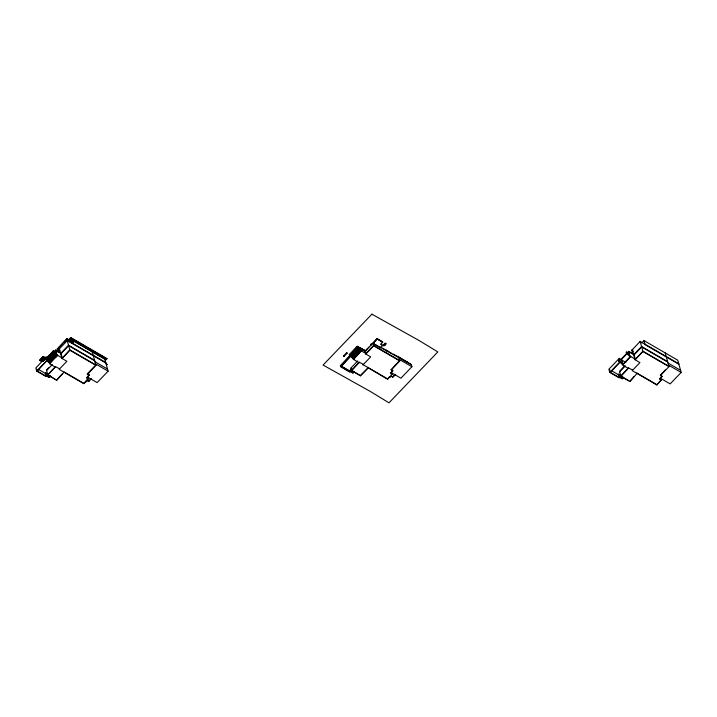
<?xml version="1.0" encoding="UTF-8"?>
<svg xmlns="http://www.w3.org/2000/svg" width="717" height="717" viewBox="0 0 717 717"><rect width="100%" height="100%" fill="white"/><g stroke="black" fill="none" stroke-linecap="round" stroke-linejoin="round"><path stroke-width="1.08" d="M633.192 351.088L631.417 353.427M39.686 360.095L42.608 357.048L43.755 357.711L40.824 360.768L39.767 360.4L40.34 360.732L43.262 357.675L43.101 357.084L41.64 358.608M39.767 360.4L42.608 357.048M40.251 360.427L43.181 357.38M42.213 358.939L43.674 357.416M41.236 360.499L44.167 357.451M40.34 360.732L40.17 360.131L41.317 360.794L44.248 357.747L44.078 357.147L46.202 357.882L43.28 360.938L42.133 360.275L42.294 360.866L45.637 357.55M41.72 360.534L44.651 357.478M41.81 360.83L44.732 357.783L44.571 357.183L45.718 357.846L42.787 360.902L40.663 360.167L40.824 360.768M47.94 358.097L46.229 357.102L35.85 367.911L36.737 371.137L46.076 376.559L46.569 376.058L49.24 377.608L50.566 376.219M43.28 360.938L46.121 357.586L45.556 357.254L45.718 357.846M43.352 361.153L46.39 357.98M53.47 350.756L45.494 359.065L49.545 363.322L57.521 355.014L53.632 351.348L53.47 350.756L56.329 352.414L55.675 350.039L54.125 351.644M45.655 359.665L45.736 358.814L46.883 359.477L46.229 357.102M57.306 355.74L53.309 351.688L53.632 351.348M53.309 351.688L53.139 351.097L53.721 351.464L46.318 359.181L49.07 362.184L49.643 362.515L57.046 354.798L56.32 353.911L49.652 360.857M46.399 359.459L53.802 351.742L53.228 351.411L45.825 359.127L49.796 363.071L45.897 359.405M46.471 359.737L53.874 352.02L53.721 351.464M58.382 352.137L59.807 350.649L57.19 348.982L67.04 338.72L73.044 342.206L72.13 343.452L70.992 339.329L104.736 358.93L108.115 371.173L97.127 382.627L87.976 377.312M46.963 359.791L52.153 354.395M57.252 349.215L67.04 338.72M47.044 360.068L54.447 352.352L55.666 353.293L56.392 354.189L48.989 361.906M36.737 371.137L46.865 360.579L46.641 359.728M47.125 360.355L54.528 352.63M46.04 376.138L45.279 373.378L45.763 372.867L46.524 375.636L46.04 376.138L37.266 371.048L46.865 360.579M64.969 342.359L67.12 340.118L105.713 362.461M47.689 360.687L55.101 352.961M47.77 360.965L55.173 353.239L55.747 353.58L48.344 361.296M59.377 348.856L67.264 340.629L105.856 362.999M53.452 355.614L55.666 353.293M57.064 351.984L59.359 349.591M68.527 340.037L70.822 337.644L106.86 358.572L105.399 360.391M57.898 351.42L59.421 349.824M68.59 340.27L70.822 337.644M48.415 361.574L55.827 353.857M49.07 362.184L56.473 354.467M69.567 341.113L71.055 339.562L104.799 359.163M49.563 362.237L54.743 356.833M57.046 354.798L50.029 362.981M55.469 357.72L57.62 355.13M60.64 353.445L68.527 345.218L94.554 360.337M60.766 353.911L68.653 345.684L94.68 360.794M48.639 367.812L46.48 370.062L47.869 375.09L56.733 380.234L64.198 371.962M46.605 370.519L52.35 364.532M87.707 376.335L88.388 378.809L83.746 383.64L59.152 369.363L66.887 361.305L62.02 358.482L69.916 350.255L67.12 340.118M47.869 375.09L55.657 366.477L47.761 374.704L56.733 380.234M46.524 375.636L49.195 377.187L50.36 375.968M56.625 379.858L62.684 373.539M88.388 378.809L86.667 377.814L89.114 375.269L87.286 373.889L95.836 364.98L69.809 349.869L62.02 358.482M87.393 374.274L95.944 365.365L92.152 351.617M86.667 377.814L89.007 374.883L87.286 373.889M105.336 360.158L106.86 358.572M83.746 383.64L88.281 378.424L86.569 377.429M86.13 381.838L87.232 380.691L88.657 381.525L91.265 378.433M88.657 381.525L90.593 379.132M349.313 354.691L357.263 346.32L360.131 347.978L356.941 346.661L361.099 351.303M357.263 346.32L361.323 350.577L353.347 358.894L349.457 355.229L349.538 354.377L350.685 355.04M350.192 355.032L357.604 347.306L357.03 346.974L349.627 354.691L353.589 358.634L349.699 354.978M356.958 346.723L357.675 347.584L340.512 365.751M350.694 355.103L340.324 365.912L349.654 371.289L350.138 370.788M355.955 349.959L357.433 348.417M349.977 356.313L340.853 365.822L349.609 370.877M350.846 355.641L358.249 347.915L357.675 347.584M350.434 355.3L350.667 356.143L340.539 366.701L349.878 372.132L350.371 371.621L353.042 373.172L354.368 371.782M350.918 355.919L358.33 348.202L358.894 348.534L351.491 356.25M352.155 355.202L358.079 349.027M359.235 362.766L353.373 359.36L352.71 357.191L351.572 356.528L358.975 348.812L359.549 349.143L352.146 356.86M352.065 356.582L357.245 351.178M360.14 348.39L365.374 350.9L360.14 348.39L365.096 351.393L377.223 338.774L382.331 342.045M360.185 348.543L360.463 348.05M352.217 357.138L359.62 349.421L360.194 349.753L352.791 357.469M352.71 357.191L354.198 355.65M353.364 357.801L357.066 353.938M358.545 352.397L360.768 350.084M353.436 358.079L360.848 350.362L353.517 358.357L354.664 359.02M354.162 358.966L354.01 358.41L359.934 352.235M353.373 359.36L361.323 350.577M354.09 358.688L359.271 353.284M366.028 350.03L367.247 348.758M368.162 347.7L368.69 347.153M370.662 345.191L371.881 343.918M382.573 341.794L377.187 338.666L372.957 343.076L373.718 345.818L399.736 360.929L391.195 369.838L392.907 370.832L390.469 373.378L392.19 374.373L387.547 379.212L362.847 364.541M377.187 338.666L373.073 343.497L380.467 347.781L382.663 345.495L381.121 343.99M357.756 360.92L350.945 368.018L351.751 368.484L349.762 370.564L352.8 372.293M365.715 353.66L373.611 345.433L399.638 360.543L391.195 369.838M349.546 370.931L350.093 370.366L352.755 371.881M362.954 364.926L370.68 356.869L365.822 354.046L373.718 345.818M358.742 362.793L351.563 370.268L360.534 375.807L368.099 367.911L360.427 375.421M360.534 375.807L351.671 370.653L359.459 362.04M350.667 356.143L341.068 366.611L349.842 371.711L350.326 371.2L352.997 372.75L354.162 371.531M382.663 345.495L380.655 344.33L382.69 342.215L382.493 341.48M383.183 345.343L385.217 343.219L386.015 343.766L383.98 345.89C382.197 345.244 385.674 346.392 385.979 343.667L385.235 343.264L383.228 345.477M390.469 373.378L392.199 371.083M387.547 379.212L389.761 376.407M389.931 377.402L391.034 376.255L392.808 377.285L395.497 374.489M392.459 377.088L395.148 374.292M398.733 357.281L411.316 364.594L411.908 366.745L400.928 378.191L391.778 372.876M625.869 362.605L619.264 358.383L608.885 369.201L609.782 372.419L619.121 377.85L619.605 377.339L618.717 374.113M630.342 357.021L626.344 352.97L626.506 352.038L630.566 356.295L622.589 364.612L618.699 360.947C618.457 359.038 620.196 361.287 620.196 362.031L610.31 372.329L619.076 377.429L619.569 376.918L622.239 378.468L623.405 377.25M618.699 360.947L618.78 360.095M620.985 359.378L628.71 351.321L633.998 354.395L635.387 359.423L630.566 356.295M621.11 359.835L628.836 351.778L634.133 354.852M609.782 372.419L619.909 361.861M621.352 360.508L621.684 360.176L622.831 364.353L618.941 360.696M632.502 352.271L631.731 350.335L640.164 341.4L678.748 363.743M632.744 349.744L631.731 350.335M641.796 342.941L644.027 340.611L677.78 360.212L681.15 372.464L670.162 383.909L661.011 378.594M630.664 356.681L622.616 365.078L628.477 368.484M633.676 354.736L641.572 346.508L667.59 361.619M624.543 366.109L619.524 371.343L620.904 376.371L629.777 381.525L637.234 373.252M619.649 371.8L625.385 365.822M619.076 377.429L618.314 374.659L618.807 374.157L621.478 375.708L622.239 378.468M665.313 369.981L660.33 375.17L662.042 376.165L659.604 378.71L661.424 380.091L656.79 384.93L632.197 370.644L639.923 362.587L635.065 359.764L642.952 351.536L640.164 341.4M620.904 376.371L628.692 367.758L620.805 375.986L628.782 380.619M623.611 377.5L622.275 378.89L619.605 377.339M634.204 376.407L629.777 381.525M661.424 380.091L659.712 379.096L662.149 376.55L660.438 375.556L668.979 366.647L665.197 352.907M656.79 384.93L661.316 379.714M71.933 342.762L73.044 342.206M385.836 350.219L386.902 350.792M378.2 346.159L411.325 364.603M385.629 349.69L388.049 351.518L387.843 350.98M372.992 343.183L377.223 345.63M357.281 346.383L365.428 351.079L366.145 353.705L361.431 350.963M350.129 354.772L349.555 354.44L351.572 356.528M678.9 364.281L645.148 344.68L644.027 340.611M667.724 362.085L641.697 346.965L633.801 355.193L632.269 349.627M667.975 362.999L680.558 370.313M668.567 365.15L681.15 372.464M668.871 366.27L642.853 351.151L635.065 359.764M642.952 351.536L668.979 366.647M626.506 352.038L629.365 353.705L628.71 351.321M626.183 352.379L629.042 354.037L628.513 352.119M621.433 360.427L621.997 360.355L622.759 364.075M618.592 360.293L619.739 360.956M618.529 360.355L619.676 361.018M628.8 368.144L632.412 369.918M636.813 373.01L656.682 384.545M611.296 370.59L618.314 374.659M377.303 339.087L382.69 342.215M384.599 343.882L384.348 344.133M398.634 356.932L408.645 362.739M393.077 353.92L398.706 357.191M382.466 348.077L385.701 349.959M387.969 351.213L391.285 353.14M386.938 350.864L387.978 351.464M399.324 359.432L411.908 366.745M360.427 347.897L365.374 350.9M360.508 348.202L365.419 351.052M391.088 369.452L392.907 370.832M390.362 372.992L392.19 374.373M346.49 352.907L347.064 353.239M354.01 358.41L352.872 357.747L360.275 350.03L360.122 349.475M359.558 362.426L363.169 364.2M367.579 367.283L387.44 378.827M343.568 355.964L344.133 356.295M70.884 337.877L106.923 358.805M67.102 338.953L73.107 342.439M106.116 363.922L107.254 364.586L105.919 363.232M94.931 361.718L107.514 369.031M95.531 363.869L108.115 371.173M69.916 350.255L95.944 365.365M57.19 348.982L58.902 349.977M55.675 350.039L60.963 353.105L62.343 358.142L57.118 355.076M61.088 353.571L55.801 350.496L55.998 352.755M87.546 380.395L88.585 381.238M44.732 357.783L43.594 357.111L43.755 357.711M43.101 357.084L44.248 357.747M42.697 357.344L43.262 357.675M55.765 366.862L59.377 368.637M64.727 372.275L83.638 383.263M55.433 367.203L49.572 363.797L57.521 355.014M43.19 360.642L42.626 360.31L42.787 360.902M42.294 360.866L41.156 360.203L41.317 360.794M45.763 372.867L48.433 374.417M38.261 369.3L45.279 373.378M634.088 356.241L634.67 358.33M619.264 358.383L619.918 360.759M609.549 369.569L610.31 372.329M398.482 356.358L399.736 360.929M380.261 347.055L380.467 347.781M371.083 343.864L371.254 344.483M370.555 344.42L370.725 345.029M365.303 352.146L365.822 354.046M349.296 354.637L349.457 355.229M352.486 370.904L352.997 372.75M350.989 368.18L351.671 370.653M88.433 372.795L89.114 375.269M59.233 348.345L61.626 357.048M48.684 375.341L49.195 377.187M36.764 369.21L37.266 371.048M371.908 314.18L323.08 365.07L370.205 391.383L388.999 402.82L437.827 351.93L419.033 340.485L371.908 314.18M346.634 352.764L343.425 356.107L343.99 356.439L347.207 353.096L346.634 352.764"/></g></svg>
